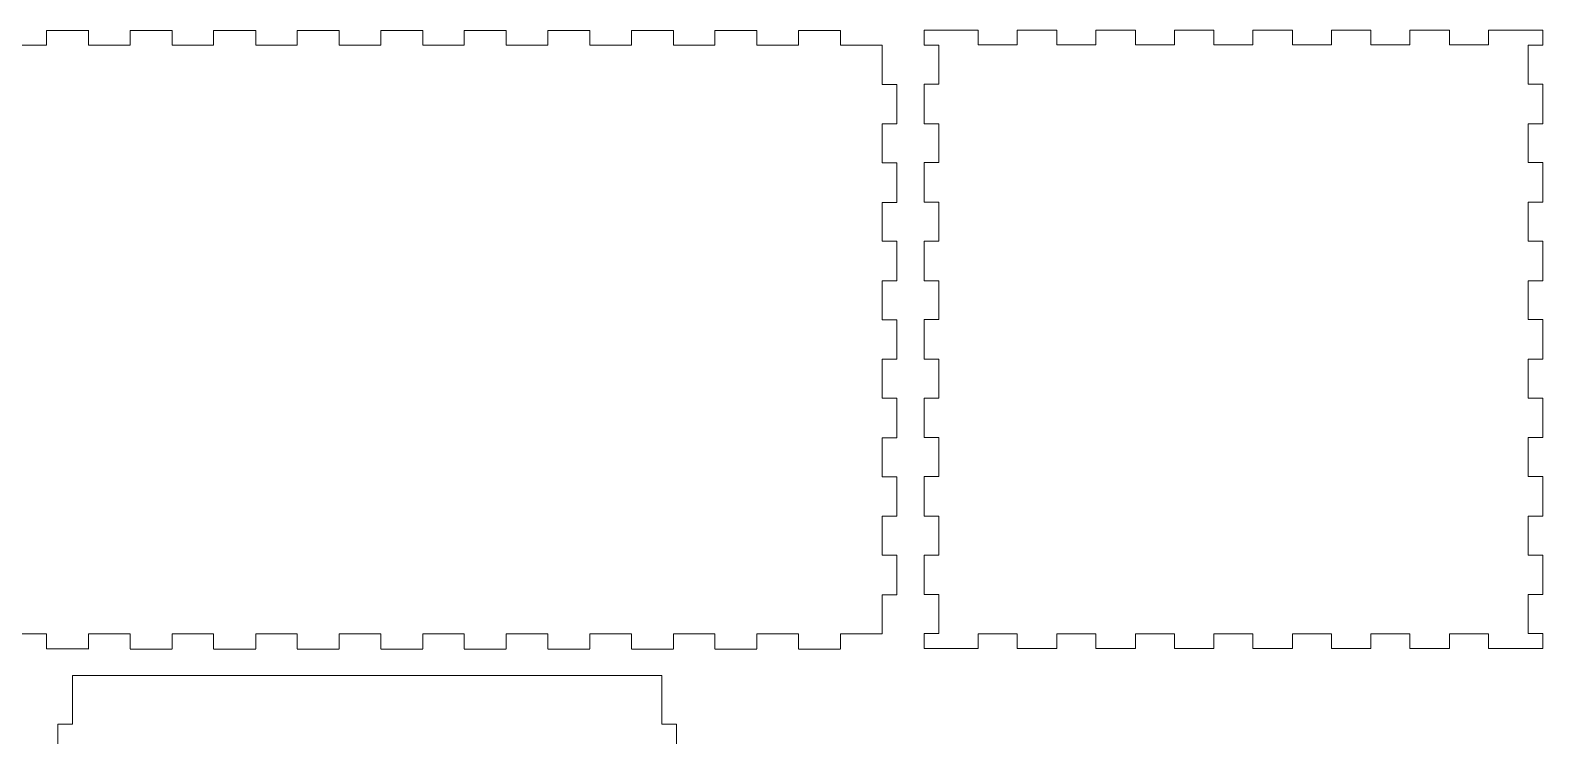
# Model space of a CAD drawing. Header units: millimetres. Extents: x -342 to 302, y -140 to 235.
# Drawn here: x 24.5 to 301.9, y 105.5 to 235 of the extents above; entities that cross this region are included whole.
import ezdxf

# ---------------------------------------------------------------- set-up
doc = ezdxf.new("R2010")
doc.units = ezdxf.units.MM
doc.header["$MEASUREMENT"] = 0
doc.layers.add('layer 1', color=7, linetype='Continuous')

msp = doc.modelspace()

# ---------------------------------------------------------------- linework, layer by layer
at = {"layer": 'layer 1', "lineweight": 9}
for points in [[(27.5471, 234.9281), (27.5471, 234.9281), (27.5471, 232.2281), (27.5471, 232.2281)], [(35.2614, 234.9281), (35.2614, 234.9281), (27.5471, 234.9281), (27.5471, 234.9281)], [(35.238, 232.2281), (35.238, 232.2281), (35.238, 234.9281), (35.238, 234.9281)], [(42.8427, 234.9281), (42.8427, 234.9281), (42.8427, 232.2281), (42.8427, 232.2281)], [(50.5573, 234.9281), (50.5573, 234.9281), (42.8427, 234.9281), (42.8427, 234.9281)], [(50.5573, 232.2281), (50.5573, 232.2281), (50.5573, 234.9281), (50.5573, 234.9281)], [(58.162, 234.9281), (58.162, 234.9281), (58.162, 232.2281), (58.162, 232.2281)], [(65.8764, 234.9281), (65.8764, 234.9281), (58.162, 234.9281), (58.162, 234.9281)], [(65.8764, 232.2281), (65.8764, 232.2281), (65.8764, 234.9281), (65.8764, 234.9281)], [(73.4811, 234.9281), (73.4811, 234.9281), (73.4811, 232.2281), (73.4811, 232.2281)], [(81.1954, 234.9281), (81.1954, 234.9281), (73.4811, 234.9281), (73.4811, 234.9281)], [(81.1954, 232.2281), (81.1954, 232.2281), (81.1954, 234.9281), (81.1954, 234.9281)], [(88.8002, 234.9281), (88.8002, 234.9281), (88.8002, 232.2281), (88.8002, 232.2281)], [(96.5148, 234.9281), (96.5148, 234.9281), (88.8002, 234.9281), (88.8002, 234.9281)], [(96.5148, 232.2281), (96.5148, 232.2281), (96.5148, 234.9281), (96.5148, 234.9281)], [(104.1193, 234.9281), (104.1193, 234.9281), (104.1193, 232.2281), (104.1193, 232.2281)], [(111.8339, 234.9281), (111.8339, 234.9281), (104.1193, 234.9281), (104.1193, 234.9281)], [(111.8339, 232.2281), (111.8339, 232.2281), (111.8339, 234.9281), (111.8339, 234.9281)], [(119.4386, 234.9281), (119.4386, 234.9281), (119.4386, 232.2281), (119.4386, 232.2281)], [(127.1529, 234.9281), (127.1529, 234.9281), (119.4386, 234.9281), (119.4386, 234.9281)], [(127.1529, 232.2281), (127.1529, 232.2281), (127.1529, 234.9281), (127.1529, 234.9281)], [(134.7577, 234.9281), (134.7577, 234.9281), (134.7577, 232.2281), (134.7577, 232.2281)], [(142.472, 234.9281), (142.472, 234.9281), (134.7577, 234.9281), (134.7577, 234.9281)], [(142.472, 232.2281), (142.472, 232.2281), (142.472, 234.9281), (142.472, 234.9281)], [(150.0767, 234.9281), (150.0767, 234.9281), (150.0767, 232.2281), (150.0767, 232.2281)], [(157.7913, 234.9281), (157.7913, 234.9281), (150.0767, 234.9281), (150.0767, 234.9281)], [(157.7913, 232.2281), (157.7913, 232.2281), (157.7913, 234.9281), (157.7913, 234.9281)], [(165.3961, 234.9281), (165.3961, 234.9281), (165.3961, 232.2281), (165.3961, 232.2281)], [(173.1104, 234.9281), (173.1104, 234.9281), (165.3961, 234.9281), (165.3961, 234.9281)], [(173.1104, 232.2281), (173.1104, 232.2281), (173.1104, 234.9281), (173.1104, 234.9281)], [(188.4263, 232.2562), (188.4263, 232.2562), (188.4263, 234.9562), (188.4263, 234.9562)], [(188.4263, 234.9562), (188.4263, 234.9562), (191.1263, 234.9562), (191.1263, 234.9562)], [(198.3812, 234.9562), (198.3812, 234.9562), (191.1263, 234.9562), (191.1263, 234.9562)], [(198.3812, 232.2562), (198.3812, 232.2562), (198.3812, 234.9562), (198.3812, 234.9562)], [(205.5262, 234.9562), (205.5262, 234.9562), (205.5262, 232.2562), (205.5262, 232.2562)], [(212.7811, 234.9562), (212.7811, 234.9562), (205.5262, 234.9562), (205.5262, 234.9562)], [(212.7811, 232.2562), (212.7811, 232.2562), (212.7811, 234.9562), (212.7811, 234.9562)], [(219.9264, 234.9562), (219.9264, 234.9562), (219.9264, 232.2562), (219.9264, 232.2562)], [(227.1813, 234.9562), (227.1813, 234.9562), (219.9264, 234.9562), (219.9264, 234.9562)], [(227.1813, 232.2562), (227.1813, 232.2562), (227.1813, 234.9562), (227.1813, 234.9562)], [(234.3263, 234.9562), (234.3263, 234.9562), (234.3263, 232.2562), (234.3263, 232.2562)], [(241.5812, 234.9562), (241.5812, 234.9562), (234.3263, 234.9562), (234.3263, 234.9562)], [(241.5812, 232.2562), (241.5812, 232.2562), (241.5812, 234.9562), (241.5812, 234.9562)], [(248.7262, 234.9562), (248.7262, 234.9562), (248.7262, 232.2562), (248.7262, 232.2562)], [(255.9811, 234.9562), (255.9811, 234.9562), (248.7262, 234.9562), (248.7262, 234.9562)], [(255.9811, 232.2562), (255.9811, 232.2562), (255.9811, 234.9562), (255.9811, 234.9562)], [(263.1264, 234.9562), (263.1264, 234.9562), (263.1264, 232.2562), (263.1264, 232.2562)], [(270.3813, 234.9562), (270.3813, 234.9562), (263.1264, 234.9562), (263.1264, 234.9562)], [(270.3813, 232.2562), (270.3813, 232.2562), (270.3813, 234.9562), (270.3813, 234.9562)], [(277.5263, 234.9562), (277.5263, 234.9562), (277.5263, 232.2562), (277.5263, 232.2562)], [(284.7812, 234.9562), (284.7812, 234.9562), (277.5263, 234.9562), (277.5263, 234.9562)], [(284.7812, 232.2562), (284.7812, 232.2562), (284.7812, 234.9562), (284.7812, 234.9562)], [(291.9262, 234.9562), (291.9262, 234.9562), (291.9262, 232.2562), (291.9262, 232.2562)], [(291.9262, 234.9562), (291.9262, 234.9562), (299.1811, 234.9562), (299.1811, 234.9562)], [(299.1811, 234.9562), (299.1811, 234.9562), (301.8811, 234.9562), (301.8811, 234.9562)], [(301.8811, 232.2562), (301.8811, 232.2562), (301.8811, 234.9562), (301.8811, 234.9562)], [(27.5471, 232.2281), (27.5471, 232.2281), (19.9423, 232.2281), (19.9423, 232.2281)], [(42.8427, 232.2281), (42.8427, 232.2281), (35.238, 232.2281), (35.238, 232.2281)], [(58.162, 232.2281), (58.162, 232.2281), (50.5573, 232.2281), (50.5573, 232.2281)], [(73.4811, 232.2281), (73.4811, 232.2281), (65.8764, 232.2281), (65.8764, 232.2281)], [(88.8002, 232.2281), (88.8002, 232.2281), (81.1954, 232.2281), (81.1954, 232.2281)], [(104.1193, 232.2281), (104.1193, 232.2281), (96.5148, 232.2281), (96.5148, 232.2281)], [(119.4386, 232.2281), (119.4386, 232.2281), (111.8339, 232.2281), (111.8339, 232.2281)], [(134.7577, 232.2281), (134.7577, 232.2281), (127.1529, 232.2281), (127.1529, 232.2281)], [(150.0767, 232.2281), (150.0767, 232.2281), (142.472, 232.2281), (142.472, 232.2281)], [(165.3961, 232.2281), (165.3961, 232.2281), (157.7913, 232.2281), (157.7913, 232.2281)], [(180.7701, 232.2281), (180.7701, 232.2281), (173.1104, 232.2281), (173.1104, 232.2281)], [(180.7701, 225.0281), (180.7701, 225.0281), (180.7701, 232.2281), (180.7701, 232.2281)], [(188.4263, 232.2013), (188.4263, 232.2013), (188.4263, 232.2562), (188.4263, 232.2562)], [(191.1263, 232.2013), (191.1263, 232.2013), (188.4263, 232.2013), (188.4263, 232.2013)], [(191.1263, 232.2013), (191.1263, 232.2013), (191.1263, 225.0563), (191.1263, 225.0563)], [(205.5262, 232.2562), (205.5262, 232.2562), (198.3812, 232.2562), (198.3812, 232.2562)], [(219.9264, 232.2562), (219.9264, 232.2562), (212.7811, 232.2562), (212.7811, 232.2562)], [(234.3263, 232.2562), (234.3263, 232.2562), (227.1813, 232.2562), (227.1813, 232.2562)], [(248.7262, 232.2562), (248.7262, 232.2562), (241.5812, 232.2562), (241.5812, 232.2562)], [(263.1264, 232.2562), (263.1264, 232.2562), (255.9811, 232.2562), (255.9811, 232.2562)], [(277.5263, 232.2562), (277.5263, 232.2562), (270.3813, 232.2562), (270.3813, 232.2562)], [(291.9262, 232.2562), (291.9262, 232.2562), (284.7812, 232.2562), (284.7812, 232.2562)], [(299.1811, 225.0563), (299.1811, 225.0563), (299.1811, 232.2013), (299.1811, 232.2013)], [(299.1811, 232.2013), (299.1811, 232.2013), (301.8811, 232.2013), (301.8811, 232.2013)], [(301.8811, 232.2013), (301.8811, 232.2013), (301.8811, 232.2562), (301.8811, 232.2562)], [(183.4701, 225.0281), (183.4701, 225.0281), (180.7701, 225.0281), (180.7701, 225.0281)], [(183.4701, 217.7733), (183.4701, 217.7733), (183.4701, 225.0281), (183.4701, 225.0281)], [(188.4263, 225.0563), (188.4263, 225.0563), (188.4263, 217.8014), (188.4263, 217.8014)], [(191.1263, 225.0563), (191.1263, 225.0563), (188.4263, 225.0563), (188.4263, 225.0563)], [(301.8811, 225.0563), (301.8811, 225.0563), (299.1811, 225.0563), (299.1811, 225.0563)], [(301.8811, 217.8014), (301.8811, 217.8014), (301.8811, 225.0563), (301.8811, 225.0563)], [(180.7701, 210.6282), (180.7701, 210.6282), (180.7701, 217.7733), (180.7701, 217.7733)], [(180.7701, 217.7733), (180.7701, 217.7733), (183.4701, 217.7733), (183.4701, 217.7733)], [(188.4263, 217.8014), (188.4263, 217.8014), (191.1263, 217.8014), (191.1263, 217.8014)], [(191.1263, 217.8014), (191.1263, 217.8014), (191.1263, 210.656), (191.1263, 210.656)], [(299.1811, 210.656), (299.1811, 210.656), (299.1811, 217.8014), (299.1811, 217.8014)], [(299.1811, 217.8014), (299.1811, 217.8014), (301.8811, 217.8014), (301.8811, 217.8014)], [(183.4701, 210.6282), (183.4701, 210.6282), (180.7701, 210.6282), (180.7701, 210.6282)], [(183.4701, 203.3734), (183.4701, 203.3734), (183.4701, 210.6282), (183.4701, 210.6282)], [(188.4263, 210.656), (188.4263, 210.656), (188.4263, 203.4011), (188.4263, 203.4011)], [(191.1263, 210.656), (191.1263, 210.656), (188.4263, 210.656), (188.4263, 210.656)], [(301.8811, 210.656), (301.8811, 210.656), (299.1811, 210.656), (299.1811, 210.656)], [(301.8811, 203.4011), (301.8811, 203.4011), (301.8811, 210.656), (301.8811, 210.656)], [(180.7701, 196.228), (180.7701, 196.228), (180.7701, 203.3734), (180.7701, 203.3734)], [(180.7701, 203.3734), (180.7701, 203.3734), (183.4701, 203.3734), (183.4701, 203.3734)], [(188.4263, 203.4011), (188.4263, 203.4011), (191.1263, 203.4011), (191.1263, 203.4011)], [(191.1263, 203.4011), (191.1263, 203.4011), (191.1263, 196.2561), (191.1263, 196.2561)], [(299.1811, 196.2561), (299.1811, 196.2561), (299.1811, 203.4011), (299.1811, 203.4011)], [(299.1811, 203.4011), (299.1811, 203.4011), (301.8811, 203.4011), (301.8811, 203.4011)], [(183.4701, 196.228), (183.4701, 196.228), (180.7701, 196.228), (180.7701, 196.228)], [(183.4701, 188.9731), (183.4701, 188.9731), (183.4701, 196.228), (183.4701, 196.228)], [(188.4263, 196.2561), (188.4263, 196.2561), (188.4263, 189.0013), (188.4263, 189.0013)], [(191.1263, 196.2561), (191.1263, 196.2561), (188.4263, 196.2561), (188.4263, 196.2561)], [(301.8811, 196.2561), (301.8811, 196.2561), (299.1811, 196.2561), (299.1811, 196.2561)], [(301.8811, 189.0013), (301.8811, 189.0013), (301.8811, 196.2561), (301.8811, 196.2561)], [(180.7701, 181.8281), (180.7701, 181.8281), (180.7701, 188.9731), (180.7701, 188.9731)], [(180.7701, 188.9731), (180.7701, 188.9731), (183.4701, 188.9731), (183.4701, 188.9731)], [(188.4263, 189.0013), (188.4263, 189.0013), (191.1263, 189.0013), (191.1263, 189.0013)], [(191.1263, 189.0013), (191.1263, 189.0013), (191.1263, 181.8562), (191.1263, 181.8562)], [(299.1811, 181.8562), (299.1811, 181.8562), (299.1811, 189.0013), (299.1811, 189.0013)], [(299.1811, 189.0013), (299.1811, 189.0013), (301.8811, 189.0013), (301.8811, 189.0013)], [(183.4701, 181.8281), (183.4701, 181.8281), (180.7701, 181.8281), (180.7701, 181.8281)], [(183.4701, 174.5733), (183.4701, 174.5733), (183.4701, 181.8281), (183.4701, 181.8281)], [(188.4263, 181.8562), (188.4263, 181.8562), (188.4263, 174.6014), (188.4263, 174.6014)], [(191.1263, 181.8562), (191.1263, 181.8562), (188.4263, 181.8562), (188.4263, 181.8562)], [(301.8811, 181.8562), (301.8811, 181.8562), (299.1811, 181.8562), (299.1811, 181.8562)], [(301.8811, 174.6014), (301.8811, 174.6014), (301.8811, 181.8562), (301.8811, 181.8562)], [(180.7701, 167.4282), (180.7701, 167.4282), (180.7701, 174.5733), (180.7701, 174.5733)], [(180.7701, 174.5733), (180.7701, 174.5733), (183.4701, 174.5733), (183.4701, 174.5733)], [(188.4263, 174.6014), (188.4263, 174.6014), (191.1263, 174.6014), (191.1263, 174.6014)], [(191.1263, 174.6014), (191.1263, 174.6014), (191.1263, 167.456), (191.1263, 167.456)], [(299.1811, 167.456), (299.1811, 167.456), (299.1811, 174.6014), (299.1811, 174.6014)], [(299.1811, 174.6014), (299.1811, 174.6014), (301.8811, 174.6014), (301.8811, 174.6014)], [(183.4701, 167.4282), (183.4701, 167.4282), (180.7701, 167.4282), (180.7701, 167.4282)], [(183.4701, 160.1734), (183.4701, 160.1734), (183.4701, 167.4282), (183.4701, 167.4282)], [(188.4263, 167.456), (188.4263, 167.456), (188.4263, 160.2011), (188.4263, 160.2011)], [(191.1263, 167.456), (191.1263, 167.456), (188.4263, 167.456), (188.4263, 167.456)], [(301.8811, 167.456), (301.8811, 167.456), (299.1811, 167.456), (299.1811, 167.456)], [(301.8811, 160.2011), (301.8811, 160.2011), (301.8811, 167.456), (301.8811, 167.456)], [(180.7701, 153.028), (180.7701, 153.028), (180.7701, 160.1734), (180.7701, 160.1734)], [(180.7701, 160.1734), (180.7701, 160.1734), (183.4701, 160.1734), (183.4701, 160.1734)], [(188.4263, 160.2011), (188.4263, 160.2011), (191.1263, 160.2011), (191.1263, 160.2011)], [(191.1263, 160.2011), (191.1263, 160.2011), (191.1263, 153.0561), (191.1263, 153.0561)], [(299.1811, 153.0561), (299.1811, 153.0561), (299.1811, 160.2011), (299.1811, 160.2011)], [(299.1811, 160.2011), (299.1811, 160.2011), (301.8811, 160.2011), (301.8811, 160.2011)], [(183.4701, 153.028), (183.4701, 153.028), (180.7701, 153.028), (180.7701, 153.028)], [(183.4701, 145.7731), (183.4701, 145.7731), (183.4701, 153.028), (183.4701, 153.028)], [(188.4263, 153.0561), (188.4263, 153.0561), (188.4263, 145.8013), (188.4263, 145.8013)], [(191.1263, 153.0561), (191.1263, 153.0561), (188.4263, 153.0561), (188.4263, 153.0561)], [(301.8811, 153.0561), (301.8811, 153.0561), (299.1811, 153.0561), (299.1811, 153.0561)], [(301.8811, 145.8013), (301.8811, 145.8013), (301.8811, 153.0561), (301.8811, 153.0561)], [(180.7701, 138.6281), (180.7701, 138.6281), (180.7701, 145.7731), (180.7701, 145.7731)], [(180.7701, 145.7731), (180.7701, 145.7731), (183.4701, 145.7731), (183.4701, 145.7731)], [(188.4263, 145.8013), (188.4263, 145.8013), (191.1263, 145.8013), (191.1263, 145.8013)], [(191.1263, 145.8013), (191.1263, 145.8013), (191.1263, 138.6562), (191.1263, 138.6562)], [(299.1811, 138.6562), (299.1811, 138.6562), (299.1811, 145.8013), (299.1811, 145.8013)], [(299.1811, 145.8013), (299.1811, 145.8013), (301.8811, 145.8013), (301.8811, 145.8013)], [(183.4701, 138.6281), (183.4701, 138.6281), (180.7701, 138.6281), (180.7701, 138.6281)], [(183.4701, 131.3732), (183.4701, 131.3732), (183.4701, 138.6281), (183.4701, 138.6281)], [(188.4263, 138.6562), (188.4263, 138.6562), (188.4263, 131.4014), (188.4263, 131.4014)], [(191.1263, 138.6562), (191.1263, 138.6562), (188.4263, 138.6562), (188.4263, 138.6562)], [(301.8811, 138.6562), (301.8811, 138.6562), (299.1811, 138.6562), (299.1811, 138.6562)], [(301.8811, 131.4014), (301.8811, 131.4014), (301.8811, 138.6562), (301.8811, 138.6562)], [(180.7701, 124.1733), (180.7701, 124.1733), (180.7701, 131.3732), (180.7701, 131.3732)], [(180.7701, 131.3732), (180.7701, 131.3732), (183.4701, 131.3732), (183.4701, 131.3732)], [(188.4263, 131.4014), (188.4263, 131.4014), (191.1263, 131.4014), (191.1263, 131.4014)], [(191.1263, 131.4014), (191.1263, 131.4014), (191.1263, 124.256), (191.1263, 124.256)], [(299.1811, 124.256), (299.1811, 124.256), (299.1811, 131.4014), (299.1811, 131.4014)], [(299.1811, 131.4014), (299.1811, 131.4014), (301.8811, 131.4014), (301.8811, 131.4014)], [(19.9423, 124.1733), (19.9423, 124.1733), (27.5471, 124.1733), (27.5471, 124.1733)], [(27.5471, 124.1733), (27.5471, 124.1733), (27.5471, 121.4733), (27.5471, 121.4733)], [(35.238, 121.4733), (35.238, 121.4733), (35.238, 124.1733), (35.238, 124.1733)], [(35.238, 124.1733), (35.238, 124.1733), (42.8427, 124.1733), (42.8427, 124.1733)], [(42.8427, 124.1733), (42.8427, 124.1733), (42.8427, 121.4733), (42.8427, 121.4733)], [(50.5573, 121.4733), (50.5573, 121.4733), (50.5573, 124.1733), (50.5573, 124.1733)], [(50.5573, 124.1733), (50.5573, 124.1733), (58.162, 124.1733), (58.162, 124.1733)], [(58.162, 124.1733), (58.162, 124.1733), (58.162, 121.4733), (58.162, 121.4733)], [(65.8764, 121.4733), (65.8764, 121.4733), (65.8764, 124.1733), (65.8764, 124.1733)], [(65.8764, 124.1733), (65.8764, 124.1733), (73.4811, 124.1733), (73.4811, 124.1733)], [(73.4811, 124.1733), (73.4811, 124.1733), (73.4811, 121.4733), (73.4811, 121.4733)], [(81.1954, 121.4733), (81.1954, 121.4733), (81.1954, 124.1733), (81.1954, 124.1733)], [(81.1954, 124.1733), (81.1954, 124.1733), (88.8002, 124.1733), (88.8002, 124.1733)], [(88.8002, 124.1733), (88.8002, 124.1733), (88.8002, 121.4733), (88.8002, 121.4733)], [(96.5148, 121.4733), (96.5148, 121.4733), (96.5148, 124.1733), (96.5148, 124.1733)], [(96.5148, 124.1733), (96.5148, 124.1733), (104.1193, 124.1733), (104.1193, 124.1733)], [(104.1193, 124.1733), (104.1193, 124.1733), (104.1193, 121.4733), (104.1193, 121.4733)], [(111.8339, 121.4733), (111.8339, 121.4733), (111.8339, 124.1733), (111.8339, 124.1733)], [(111.8339, 124.1733), (111.8339, 124.1733), (119.4386, 124.1733), (119.4386, 124.1733)], [(119.4386, 124.1733), (119.4386, 124.1733), (119.4386, 121.4733), (119.4386, 121.4733)], [(127.1529, 121.4733), (127.1529, 121.4733), (127.1529, 124.1733), (127.1529, 124.1733)], [(127.1529, 124.1733), (127.1529, 124.1733), (134.7577, 124.1733), (134.7577, 124.1733)], [(134.7577, 124.1733), (134.7577, 124.1733), (134.7577, 121.4733), (134.7577, 121.4733)], [(142.472, 121.4733), (142.472, 121.4733), (142.472, 124.1733), (142.472, 124.1733)], [(142.472, 124.1733), (142.472, 124.1733), (150.0767, 124.1733), (150.0767, 124.1733)], [(150.0767, 124.1733), (150.0767, 124.1733), (150.0767, 121.4733), (150.0767, 121.4733)], [(157.7913, 121.4733), (157.7913, 121.4733), (157.7913, 124.1733), (157.7913, 124.1733)], [(157.7913, 124.1733), (157.7913, 124.1733), (165.3961, 124.1733), (165.3961, 124.1733)], [(165.3961, 124.1733), (165.3961, 124.1733), (165.3961, 121.4733), (165.3961, 121.4733)], [(173.1104, 121.4733), (173.1104, 121.4733), (173.1104, 124.1733), (173.1104, 124.1733)], [(173.1104, 124.1733), (173.1104, 124.1733), (180.7701, 124.1733), (180.7701, 124.1733)], [(188.4263, 124.2014), (188.4263, 124.2014), (188.4263, 124.256), (188.4263, 124.256)], [(191.1263, 124.256), (191.1263, 124.256), (188.4263, 124.256), (188.4263, 124.256)], [(188.4263, 121.5014), (188.4263, 121.5014), (188.4263, 124.2014), (188.4263, 124.2014)], [(198.3812, 121.5014), (198.3812, 121.5014), (198.3812, 124.2014), (198.3812, 124.2014)], [(198.3812, 124.2014), (198.3812, 124.2014), (205.5262, 124.2014), (205.5262, 124.2014)], [(205.5262, 124.2014), (205.5262, 124.2014), (205.5262, 121.5014), (205.5262, 121.5014)], [(212.7811, 121.5014), (212.7811, 121.5014), (212.7811, 124.2014), (212.7811, 124.2014)], [(212.7811, 124.2014), (212.7811, 124.2014), (219.9264, 124.2014), (219.9264, 124.2014)], [(219.9264, 124.2014), (219.9264, 124.2014), (219.9264, 121.5014), (219.9264, 121.5014)], [(227.1813, 121.5014), (227.1813, 121.5014), (227.1813, 124.2014), (227.1813, 124.2014)], [(227.1813, 124.2014), (227.1813, 124.2014), (234.3263, 124.2014), (234.3263, 124.2014)], [(234.3263, 124.2014), (234.3263, 124.2014), (234.3263, 121.5014), (234.3263, 121.5014)], [(241.5812, 121.5014), (241.5812, 121.5014), (241.5812, 124.2014), (241.5812, 124.2014)], [(241.5812, 124.2014), (241.5812, 124.2014), (248.7262, 124.2014), (248.7262, 124.2014)], [(248.7262, 124.2014), (248.7262, 124.2014), (248.7262, 121.5014), (248.7262, 121.5014)], [(255.9811, 121.5014), (255.9811, 121.5014), (255.9811, 124.2014), (255.9811, 124.2014)], [(255.9811, 124.2014), (255.9811, 124.2014), (263.1264, 124.2014), (263.1264, 124.2014)], [(263.1264, 124.2014), (263.1264, 124.2014), (263.1264, 121.5014), (263.1264, 121.5014)], [(270.3813, 121.5014), (270.3813, 121.5014), (270.3813, 124.2014), (270.3813, 124.2014)], [(270.3813, 124.2014), (270.3813, 124.2014), (277.5263, 124.2014), (277.5263, 124.2014)], [(277.5263, 124.2014), (277.5263, 124.2014), (277.5263, 121.5014), (277.5263, 121.5014)], [(284.7812, 121.5014), (284.7812, 121.5014), (284.7812, 124.2014), (284.7812, 124.2014)], [(284.7812, 124.2014), (284.7812, 124.2014), (291.9262, 124.2014), (291.9262, 124.2014)], [(291.9262, 124.2014), (291.9262, 124.2014), (291.9262, 121.5014), (291.9262, 121.5014)], [(299.1811, 124.256), (299.1811, 124.256), (301.8811, 124.256), (301.8811, 124.256)], [(301.8811, 124.2014), (301.8811, 124.2014), (301.8811, 124.256), (301.8811, 124.256)], [(301.8811, 121.5014), (301.8811, 121.5014), (301.8811, 124.2014), (301.8811, 124.2014)], [(27.5471, 121.4733), (27.5471, 121.4733), (35.2614, 121.4733), (35.2614, 121.4733)], [(42.8427, 121.3833), (42.8427, 121.3833), (50.5573, 121.3833), (50.5573, 121.3833)], [(58.162, 121.3833), (58.162, 121.3833), (65.8764, 121.3833), (65.8764, 121.3833)], [(73.4811, 121.3833), (73.4811, 121.3833), (81.1954, 121.3833), (81.1954, 121.3833)], [(88.8002, 121.3833), (88.8002, 121.3833), (96.5148, 121.3833), (96.5148, 121.3833)], [(104.1193, 121.3833), (104.1193, 121.3833), (111.8339, 121.3833), (111.8339, 121.3833)], [(119.4386, 121.3833), (119.4386, 121.3833), (127.1529, 121.3833), (127.1529, 121.3833)], [(134.7577, 121.3833), (134.7577, 121.3833), (142.472, 121.3833), (142.472, 121.3833)], [(150.0767, 121.3833), (150.0767, 121.3833), (157.7913, 121.3833), (157.7913, 121.3833)], [(165.3961, 121.3833), (165.3961, 121.3833), (173.1104, 121.3833), (173.1104, 121.3833)], [(188.4263, 121.5014), (188.4263, 121.5014), (191.1263, 121.5014), (191.1263, 121.5014)], [(191.1263, 121.5014), (191.1263, 121.5014), (198.3812, 121.5014), (198.3812, 121.5014)], [(205.5262, 121.5014), (205.5262, 121.5014), (212.7811, 121.5014), (212.7811, 121.5014)], [(219.9264, 121.5014), (219.9264, 121.5014), (227.1813, 121.5014), (227.1813, 121.5014)], [(234.3263, 121.5014), (234.3263, 121.5014), (241.5812, 121.5014), (241.5812, 121.5014)], [(248.7262, 121.5014), (248.7262, 121.5014), (255.9811, 121.5014), (255.9811, 121.5014)], [(263.1264, 121.5014), (263.1264, 121.5014), (270.3813, 121.5014), (270.3813, 121.5014)], [(277.5263, 121.5014), (277.5263, 121.5014), (284.7812, 121.5014), (284.7812, 121.5014)], [(291.9262, 121.5014), (291.9262, 121.5014), (299.1811, 121.5014), (299.1811, 121.5014)], [(301.8811, 121.5014), (301.8811, 121.5014), (299.1811, 121.5014), (299.1811, 121.5014)], [(140.3449, 116.5288), (140.3449, 116.5288), (32.2901, 116.5288), (32.2901, 116.5288)], [(32.2901, 116.5288), (32.2901, 116.5288), (32.2901, 107.6001), (32.2901, 107.6001)], [(140.3449, 107.6001), (140.3449, 107.6001), (140.3449, 116.5288), (140.3449, 116.5288)], [(29.5901, 107.6001), (29.5901, 107.6001), (29.5901, 99.8858), (29.5901, 99.8858)], [(32.2901, 107.6001), (32.2901, 107.6001), (29.5901, 107.6001), (29.5901, 107.6001)], [(143.0449, 107.6001), (143.0449, 107.6001), (140.3449, 107.6001), (140.3449, 107.6001)], [(143.0449, 99.8858), (143.0449, 99.8858), (143.0449, 107.6001), (143.0449, 107.6001)]]:
    msp.add_open_spline(points, degree=3, dxfattribs=at)

doc.saveas('drawing.dxf')
